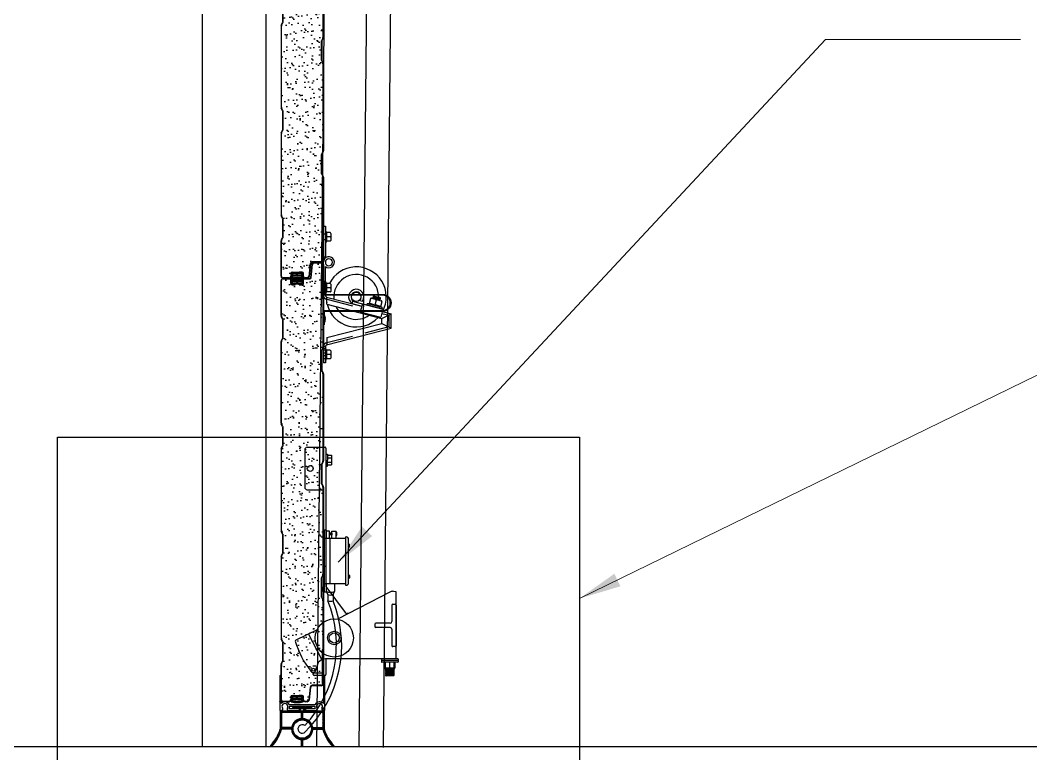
# Model space of a CAD drawing. Header units: millimetres. Extents: x 909 to 159266, y 137 to 21462.
# Drawn here: x 96041 to 97235, y 10878 to 11744 of the extents above; entities that cross this region are included whole.
import ezdxf

# ---------------------------------------------------------------- set-up
doc = ezdxf.new("R2010")
doc.units = ezdxf.units.MM
doc.header["$LTSCALE"] = 50
doc.header["$MEASUREMENT"] = 0
doc.linetypes.add('HIDDEN2', pattern=[0.1875, 0.125, -0.0625])
doc.linetypes.add('주단면도-1$0$주단면도-1$0$STD_CENTER', pattern=[66, 60, -2, 2, -2])
for name, color, linetype in [('1212', 7, 'Continuous'), ('OHD Frame', 2, 'Continuous'), ('OHD Panel', 5, 'Continuous'), ('OHD Track', 4, 'Continuous'), ('주단면도-1$0$주단면도-1$0$A-ST-AXIS-CEN', 252, '주단면도-1$0$주단면도-1$0$STD_CENTER')]:
    doc.layers.add(name, color=color, linetype=linetype)
doc.layers.add('주단면도-1$0$A-ELEV-LIN2', color=7, linetype='Continuous', lineweight=25)
doc.styles.get("Standard").update_dxf_attribs({"font": 'NanumGothicBold.ttf'})
doc.dimstyles.new('ISO-25', dxfattribs={"dimtxt": 2.5, "dimasz": 2.5, "dimexe": 1.25, "dimexo": 0.625, "dimtad": 1, "dimtxsty": 'Standard', "dimcen": 2.5, "dimadec": 0, "dimazin": 0, "dimtfac": 1, "dimtmove": 0, "dimatfit": 3, "dimfxl": 1, "dimarcsym": 0})

# ---------------------------------------------------------------- blocks, each defined once
blk = doc.blocks.new('주단면도-1$0$DL-1(단)')
at = {"color": 4}
blk.add_line((2804.1, 0), (88, 0), dxfattribs=at)
blk = doc.blocks.new('A$C1B0F701D')
at = {"layer": 'OHD Panel'}
for p, q in [((0, 457.1), (0, 498.5)), ((0.5, 457.1), (0.5, 498.5)), ((2.5, 501), (9.5, 501)), ((9.5, 501), (2.5, 501)), ((2.5, 500.5), (9.5, 500.5)), ((11.5, 498.5), (11.5, 496)), ((11.5, 495), (11.5, 498.5)), ((12, 498.5), (12, 496)), ((12, 495), (12, 498.5)), ((16.5, 494), (13, 494)), ((13, 493.5), (16.5, 493.5)), ((16.5, 493.5), (16.5, 494)), ((1.8, 452.9), (0.3, 456)), ((2.2, 453.1), (0.7, 456.2)), ((2, 431), (2, 452)), ((2.5, 431), (2.5, 452)), ((0.3, 427), (1.8, 430.1)), ((0.7, 426.8), (2.2, 429.9)), ((0, 330.1), (0, 425.9)), ((0.5, 330.1), (0.5, 425.9)), ((1.8, 325.9), (0.3, 329)), ((2.2, 326.1), (0.7, 329.2)), ((2, 304), (2, 325)), ((2.5, 304), (2.5, 325)), ((0, 298.9), (0, 203.1)), ((0.3, 300), (1.8, 303.1)), ((0.5, 203.1), (0.5, 298.9)), ((0.7, 299.8), (2.2, 302.9)), ((1.8, 198.9), (0.3, 202)), ((2.2, 199.1), (0.7, 202.2)), ((2, 177), (2, 198)), ((2.5, 177), (2.5, 198)), ((0, 171.9), (0, 76.1)), ((0.3, 173), (1.8, 176.1)), ((0.5, 76.1), (0.5, 171.9)), ((0.7, 172.8), (2.2, 175.9)), ((1.8, 71.9), (0.3, 75)), ((2.2, 72.1), (0.7, 75.2)), ((2, 50), (2, 71)), ((2.5, 50), (2.5, 71)), ((0.3, 46), (1.8, 49.1)), ((0.7, 45.8), (2.2, 48.9)), ((0, 3.5), (0, 44.9)), ((0.5, 3.5), (0.5, 44.9)), ((9.5, 1.5), (2.5, 1.5)), ((9.5, 1), (2.5, 1)), ((11.5, 7), (11.5, 3.5)), ((12, 7), (12, 3.5)), ((13, 8.5), (16.5, 8.5)), ((16.5, 8), (13, 8)), ((16.5, 8.5), (16.5, 8))]:
    blk.add_line(p, q, dxfattribs=at)
for centre, radius, start, end in [((2.5, 498.5), 2.5, 90, 180), ((2.5, 498.5), 2, 90, 180), ((9.5, 498.5), 2.5, 0, 90), ((9.5, 498.5), 2, 0, 90), ((13, 495), 1.5, 180, 270), ((13, 495), 1, 180, 270), ((2.5, 457.1), 2.5, 180, 206.5651), ((2.5, 457.1), 2, 180, 206.5651), ((0, 452), 2, 0, 26.5651), ((0, 452), 2.5, 0, 26.5651), ((0, 431), 2, 333.4349, 0), ((0, 431), 2.5, 333.4349, 0), ((2.5, 425.9), 2.5, 153.4349, 180), ((2.5, 425.9), 2, 153.4349, 180), ((2.5, 330.1), 2.5, 180, 206.5651), ((2.5, 330.1), 2, 180, 206.5651), ((0, 325), 2, 0, 26.5651), ((0, 325), 2.5, 0, 26.5651), ((2.5, 298.9), 2.5, 153.4349, 180), ((2.5, 298.9), 2, 153.4349, 180), ((0, 304), 2, 333.4349, 0), ((0, 304), 2.5, 333.4349, 0), ((2.5, 203.1), 2.5, 180, 206.5651), ((2.5, 203.1), 2, 180, 206.5651), ((0, 198), 2, 0, 26.5651), ((0, 198), 2.5, 0, 26.5651), ((2.5, 171.9), 2.5, 153.4349, 180), ((2.5, 171.9), 2, 153.4349, 180), ((0, 177), 2, 333.4349, 0), ((0, 177), 2.5, 333.4349, 0), ((2.5, 76.1), 2.5, 180, 206.5651), ((2.5, 76.1), 2, 180, 206.5651), ((0, 71), 2, 0, 26.5651), ((0, 71), 2.5, 0, 26.5651), ((0, 50), 2, 333.4349, 0), ((0, 50), 2.5, 333.4349, 0), ((2.5, 44.9), 2.5, 153.4349, 180), ((2.5, 44.9), 2, 153.4349, 180), ((2.5, 3.5), 2.5, 180, 270), ((2.5, 3.5), 2, 180, 270), ((9.5, 3.5), 2.5, 270, 0), ((9.5, 3.5), 2, 270, 0), ((13, 7), 1.5, 90, 180), ((13, 7), 1, 90, 180)]:
    blk.add_arc(centre, radius, start, end, dxfattribs=at)
blk = doc.blocks.new('A$C2BEC2C56')
h = blk.add_hatch(color=256)
h.dxf.hatch_style = 1
h.paths.add_polyline_path([(27, 477.5), (28, 477.5), (28, 517.5), (27, 517.5)])
h = blk.add_hatch(color=256)
h.dxf.hatch_style = 1
h.paths.add_polyline_path([(27, 22.5), (28, 22.5), (28, 62.5), (27, 62.5)])
for p, q in [((27, 517.5), (27, 477.5)), ((28, 517.5), (27, 517.5)), ((28, 477.5), (28, 517.5)), ((27, 477.5), (28, 477.5)), ((27, 62.5), (27, 22.5)), ((27, 22.5), (28, 22.5))]:
    blk.add_line(p, q)
at = {"layer": 'OHD Panel'}
for p, q in [((13.5, 501.9), (15.2, 517.8)), ((14, 501.8), (15.6, 517.7)), ((17.6, 520), (26, 520)), ((17.6, 519.5), (26, 519.5)), ((28, 517.5), (28, 419.6)), ((28.5, 517.5), (28.5, 419.6)), ((0, 494), (3.5, 494)), ((0, 493.5), (0, 494)), ((0, 493.5), (3.5, 493.5)), ((4.5, 495), (4.5, 499.5)), ((5, 495), (5, 499.5)), ((6, 501), (12.5, 501)), ((6, 500.5), (12.5, 500.5)), ((27.8, 418.7), (26.3, 415.6)), ((28.2, 418.5), (26.7, 415.4)), ((26, 414.5), (26, 393.5)), ((26.5, 414.5), (26.5, 393.5)), ((26.3, 392.4), (27.8, 389.3)), ((26.7, 392.6), (28.2, 389.5)), ((28, 388.4), (28, 285.6)), ((28.5, 388.4), (28.5, 285.6)), ((26, 280.5), (26, 259.5)), ((27.8, 284.7), (26.3, 281.6)), ((26.5, 280.5), (26.5, 259.5)), ((28.2, 284.5), (26.7, 281.4)), ((26.3, 258.4), (27.8, 255.3)), ((26.7, 258.6), (28.2, 255.5)), ((28, 254.4), (28, 151.6)), ((28.5, 254.4), (28.5, 151.6)), ((26, 146.5), (26, 125.5)), ((27.8, 150.7), (26.3, 147.6)), ((26.5, 146.5), (26.5, 125.5)), ((28.2, 150.5), (26.7, 147.4)), ((26.3, 124.4), (27.8, 121.3)), ((26.7, 124.6), (28.2, 121.5)), ((28, 120.4), (28, 22.5)), ((28.5, 120.4), (28.5, 22.5)), ((28, 62.5), (27, 62.5)), ((28, 22.5), (28, 62.5)), ((12.9, 18.3), (11.3, 3.3)), ((13.4, 18.2), (11.8, 3.2)), ((26, 20.5), (15.4, 20.5)), ((26, 20), (15.4, 20)), ((3.5, 8.5), (0, 8.5)), ((0, 8.5), (0, 8)), ((3.5, 8), (0, 8)), ((4.5, 3.5), (4.5, 7)), ((5, 3.5), (5, 7)), ((9.3, 1.5), (7, 1.5)), ((9.3, 1), (7, 1))]:
    blk.add_line(p, q, dxfattribs=at)
for centre, radius, start, end in [((17.6, 517.5), 2.5, 90, 173.991), ((17.6, 517.5), 2, 90, 173.991), ((26, 517.5), 2.5, 0, 90), ((26, 517.5), 2, 0, 90), ((12.5, 502), 1, 270, 353.991), ((12.5, 502), 1.5, 270, 353.991), ((3.5, 495), 1, 270, 0), ((3.5, 495), 1.5, 270, 0), ((6, 499.5), 1.5, 90, 180), ((6, 499.5), 1, 90, 180), ((26, 419.6), 2, 333.4349, 0), ((26, 419.6), 2.5, 333.4349, 0), ((28.5, 414.5), 2.5, 153.4349, 180), ((28.5, 414.5), 2, 153.4349, 180), ((28.5, 393.5), 2.5, 180, 206.5651), ((28.5, 393.5), 2, 180, 206.5651), ((26, 388.4), 2, 0, 26.5651), ((26, 388.4), 2.5, 0, 26.5651), ((28.5, 280.5), 2.5, 153.4349, 180), ((28.5, 280.5), 2, 153.4349, 180), ((26, 285.6), 2, 333.4349, 0), ((26, 285.6), 2.5, 333.4349, 0), ((28.5, 259.5), 2.5, 180, 206.5651), ((28.5, 259.5), 2, 180, 206.5651), ((26, 254.4), 2, 0, 26.5651), ((26, 254.4), 2.5, 0, 26.5651), ((28.5, 146.5), 2.5, 153.4349, 180), ((28.5, 146.5), 2, 153.4349, 180), ((26, 151.6), 2, 333.4349, 0), ((26, 151.6), 2.5, 333.4349, 0), ((28.5, 125.5), 2.5, 180, 206.5651), ((28.5, 125.5), 2, 180, 206.5651), ((26, 120.4), 2, 0, 26.5651), ((26, 120.4), 2.5, 0, 26.5651), ((15.4, 18), 2.5, 90, 173.991), ((15.4, 18), 2, 90, 173.991), ((26, 22.5), 2.5, 270, 0), ((26, 22.5), 2, 270, 0), ((3.5, 7), 1.5, 0, 90), ((3.5, 7), 1, 0, 90), ((7, 3.5), 2.5, 180, 270), ((7, 3.5), 2, 180, 270), ((9.3, 3.5), 2, 270, 353.991), ((9.3, 3.5), 2.5, 270, 353.991)]:
    blk.add_arc(centre, radius, start, end, dxfattribs=at)
blk = doc.blocks.new('판넬')
h = blk.add_hatch()
h.set_pattern_fill('AR-SAND', color=253, scale=0.3)
h.set_pattern_definition([(37.5, (2318087.768, -116208.134), (-0.4800094, 14.6823971), [0, -11.5824, 0, -12.954, 0, -12.3825]), (7.5, (2318087.768, -116208.134), (13.4856985, 21.504753), [0, -6.2484, 0, -10.4394, 0, -4.0005]), (327.5, (2318078.396, -116208.134), (23.7297711, 0.0431155), [0, -3.81, 0, -13.716, 0, -17.907]), (317.5, (2318078.396, -116208.134), (22.9066936, 6.6878797), [0, -1.905, 0, -8.9916, 0, -10.287])])
h.paths.add_polyline_path([(2376486.4, -61367, 0.116434), (2376486.6, -61366.1), (2376486.6, -61263.2, 0.116434), (2376486.4, -61262.3), (2376484.8, -61259.3, -0.116434), (2376484.6, -61258.2), (2376484.6, -61237.1, -0.116434), (2376484.8, -61236), (2376486.4, -61233, 0.116434), (2376486.6, -61232.1), (2376486.6, -61129.2, 0.116434), (2376486.4, -61128.3), (2376484.8, -61125.3, -0.116434), (2376484.6, -61124.2), (2376484.6, -61103.1, -0.116434), (2376484.8, -61102), (2376486.4, -61099, 0.116434), (2376486.6, -61098.1), (2376486.6, -61040.1), (2376485.6, -61040.1), (2376485.6, -61000.1), (2376486.6, -61000.1, 0.414214), (2376484.6, -60998.1), (2376476.2, -60998.1, 0.383819), (2376474.2, -60999.9), (2376472.6, -61015.8, -0.383819), (2376471.1, -61017.1), (2376464.6, -61017.1, 0.414214), (2376463.6, -61018.1), (2376463.6, -61022.6, -0.414214), (2376462.1, -61024.1), (2376458.6, -61024.1), (2376458.6, -61023.6), (2376453.6, -61023.6), (2376453.6, -61024.1), (2376450.1, -61024.1, -0.414214), (2376448.6, -61022.6), (2376448.6, -61019.1, 0.414214), (2376446.6, -61017.1), (2376439.6, -61017.1, 0.414214), (2376437.6, -61019.1), (2376437.6, -61060.6, 0.116434), (2376437.8, -61061.5), (2376439.3, -61064.5, -0.116434), (2376439.6, -61065.6), (2376439.6, -61086.7, -0.116434), (2376439.3, -61087.8), (2376437.8, -61090.8, 0.116434), (2376437.6, -61091.7), (2376437.6, -61187.6, 0.116434), (2376437.8, -61188.5), (2376439.3, -61191.5, -0.116434), (2376439.6, -61192.6), (2376439.6, -61213.7, -0.116434), (2376439.3, -61214.8), (2376437.8, -61217.8, 0.116434), (2376437.6, -61218.7), (2376437.6, -61314.6, 0.116434), (2376437.8, -61315.5), (2376439.3, -61318.5, -0.116434), (2376439.6, -61319.6), (2376439.6, -61340.7, -0.116434), (2376439.3, -61341.8), (2376437.8, -61344.8, 0.116434), (2376437.6, -61345.7), (2376437.6, -61441.6, 0.116434), (2376437.8, -61442.5), (2376439.3, -61445.5, -0.116434), (2376439.6, -61446.6), (2376439.6, -61466.7, -0.116434), (2376439.3, -61467.8), (2376437.8, -61470.8, 0.116434), (2376437.6, -61471.7), (2376437.6, -61514.1, 0.414214), (2376439.6, -61516.1), (2376446.6, -61516.1, 0.414214), (2376448.6, -61514.1), (2376448.6, -61510.6, -0.414214), (2376450.1, -61509.1), (2376453.6, -61509.1), (2376453.6, -61509.6), (2376458.6, -61509.6), (2376458.6, -61509.1), (2376462.1, -61509.1, -0.414214), (2376463.6, -61510.6), (2376463.6, -61514.1, 0.414214), (2376465.6, -61516.1), (2376467.9, -61516.1, 0.383819), (2376469.9, -61514.4), (2376471.5, -61499.4, -0.383819), (2376474, -61497.1), (2376484.6, -61497.1, 0.414214), (2376486.6, -61495.1), (2376485.6, -61495.1), (2376485.6, -61455.1), (2376486.6, -61455.1), (2376486.6, -61397.2, 0.116434), (2376486.4, -61396.3), (2376484.8, -61393.3, -0.116434), (2376484.6, -61392.2), (2376484.6, -61371.1, -0.116434), (2376484.8, -61370)])
h = blk.add_hatch(color=8)
h.dxf.hatch_style = 1
h.paths.add_polyline_path([(2376462.1, -61023.6, 0.414214), (2376463.1, -61022.6), (2376463.1, -61016.6, 0.137451), (2376449.1, -61016.6), (2376449.1, -61022.6, 0.414214), (2376450.1, -61023.6)])
h.paths.add_polyline_path([(2376456.5, -61022.1), (2376456.5, -61020.1), (2376461.5, -61020.1), (2376461.5, -61022.1)], flags=16)
h.paths.add_polyline_path([(2376455.5, -61022.1), (2376450.5, -61022.1), (2376450.5, -61020.1), (2376455.5, -61020.1)], flags=16)
h.paths.add_polyline_path([(2376450.5, -61019.1), (2376450.5, -61017.8, -0.053895), (2376456.1, -61017.1, -0.052042), (2376461.5, -61017.8), (2376461.5, -61019.1)], flags=16)
h = blk.add_hatch(color=8)
h.dxf.hatch_style = 1
h.paths.add_polyline_path([(2376463.1, -61516.7), (2376463.1, -61510.6, 0.414214), (2376462.1, -61509.6), (2376450.1, -61509.6, 0.414214), (2376449.1, -61510.6), (2376449.1, -61516.7, 0.137451)])
h.paths.add_polyline_path([(2376456.1, -61516.1, -0.053895), (2376450.5, -61515.5), (2376450.5, -61514.1), (2376461.5, -61514.1), (2376461.5, -61515.5, -0.052042)], flags=16)
h.paths.add_polyline_path([(2376456.5, -61513.1), (2376456.5, -61511.1), (2376461.5, -61511.1), (2376461.5, -61513.1)], flags=16)
h.paths.add_polyline_path([(2376455.5, -61513.1), (2376450.5, -61513.1), (2376450.5, -61511.1), (2376455.5, -61511.1)], flags=16)
for p, q in [((2376449.1, -61022.6), (2376449.1, -61016.6)), ((2376462.1, -61023.6), (2376450.1, -61023.6)), ((2376450.5, -61019.1), (2376450.5, -61017.8)), ((2376461.5, -61019.1), (2376450.5, -61019.1)), ((2376455.5, -61020.1), (2376450.5, -61020.1)), ((2376450.5, -61022.1), (2376450.5, -61020.1)), ((2376455.5, -61022.1), (2376450.5, -61022.1)), ((2376455.5, -61020.1), (2376455.5, -61022.1)), ((2376461.5, -61020.1), (2376456.5, -61020.1)), ((2376456.5, -61020.1), (2376456.5, -61022.1)), ((2376461.5, -61022.1), (2376456.5, -61022.1)), ((2376461.5, -61017.8), (2376461.5, -61019.1)), ((2376461.5, -61020.1), (2376461.5, -61022.1)), ((2376449.1, -61510.6), (2376449.1, -61516.7)), ((2376462.1, -61509.6), (2376450.1, -61509.6)), ((2376455.5, -61511.1), (2376450.5, -61511.1)), ((2376450.5, -61511.1), (2376450.5, -61513.1)), ((2376455.5, -61513.1), (2376450.5, -61513.1)), ((2376450.5, -61514.1), (2376450.5, -61515.5)), ((2376461.5, -61514.1), (2376450.5, -61514.1)), ((2376455.5, -61513.1), (2376455.5, -61511.1)), ((2376461.5, -61511.1), (2376456.5, -61511.1)), ((2376456.5, -61513.1), (2376456.5, -61511.1)), ((2376461.5, -61513.1), (2376456.5, -61513.1)), ((2376461.5, -61513.1), (2376461.5, -61511.1)), ((2376461.5, -61515.5), (2376461.5, -61514.1))]:
    blk.add_line(p, q)
at = {"color": 4}
for p, q in [((2376449.1, -61019.1), (2376449.1, -61019.6)), ((2376449.1, -61514.1), (2376449.1, -61513.6))]:
    blk.add_line(p, q, dxfattribs=at)
at = {"color": 0}
for p, q in [((2376463.1, -61022.6), (2376463.1, -61016.6)), ((2376463.1, -61510.6), (2376463.1, -61516.7))]:
    blk.add_line(p, q, dxfattribs=at)
for centre, radius, start, end in [((2376456.1, -61041.6), 25.9, 74.3473, 105.6527), ((2376450.1, -61022.6), 1, 180, 270), ((2376456.4, -61043.4), 26.2, 90.7795, 103.1194), ((2376455.7, -61043.4), 26.2, 77.3104, 89.2267), ((2376462.1, -61022.6), 1, 270, 0), ((2376450.1, -61510.6), 1, 90, 180), ((2376456.1, -61491.7), 25.9, 254.3473, 285.6527), ((2376456.4, -61489.9), 26.2, 256.8806, 269.2205), ((2376455.7, -61489.9), 26.2, 270.7733, 282.6896), ((2376462.1, -61510.6), 1, 0, 90)]:
    blk.add_arc(centre, radius, start, end)
at = {"color": 6}
for name, p in [('A$C2BEC2C56', (2376458.6, -61517.6)), ('A$C1B0F701D', (2376437.1, -61517.6))]:
    blk.add_blockref(name, p, dxfattribs=at)
blk = doc.blocks.new('3ROLLER')
for p, q in [((102995.2, -160995.5), (102993.1, -161003.6)), ((102996.2, -160995.5), (102993.5, -161004.1)), ((102997, -160995.8), (102994.4, -161004.4)), ((102997.9, -160996), (102995.2, -161004.6)), ((102995.6, -160995.8), (102995.4, -160995.5)), ((102995.6, -161006.2), (102998.6, -160994.6)), ((102996.1, -160995.5), (102995.7, -160995.8)), ((102996.4, -160996), (102996.2, -160995.6)), ((102997, -160995.8), (102996.6, -160996)), ((102997.3, -160996.2), (102997.1, -160995.8)), ((102997.8, -160996), (102997.4, -160996.2)), ((102998.1, -160996.3), (102998, -160996)), ((102998, -161000.7), (103003.8, -161002.2)), ((102999.8, -160993.9), (103005.6, -160995.4)), ((102999.9, -161025.6), (103008.4, -160992.7)), ((103002.1, -161008.9), (103005.6, -160995.4)), ((103005.8, -161001.6), (103006.3, -161000.7)), ((103005.8, -161001.6), (103006.3, -161000.7)), ((103006, -161000.7), (103006.5, -160999.8)), ((103006, -161000.7), (103006.5, -160999.8)), ((103006, -161000.7), (103006.3, -161000.7)), ((103006.3, -160999.7), (103006.8, -160998.8)), ((103006.3, -160999.7), (103006.8, -160998.8)), ((103006.3, -160999.7), (103006.5, -160999.8)), ((103006.5, -160998.7), (103007, -160997.8)), ((103006.5, -160998.7), (103007, -160997.8)), ((103006.5, -160998.7), (103006.8, -160998.8)), ((103006.8, -160993.6), (103008, -160993.9)), ((103006.8, -160997.8), (103007.3, -160996.9)), ((103006.8, -160997.8), (103007.3, -160996.9)), ((103006.8, -160997.8), (103007, -160997.8)), ((103007, -160996.8), (103007.5, -160995.9)), ((103007, -160996.8), (103007.5, -160995.9)), ((103007, -160996.8), (103007.3, -160996.9)), ((103007.3, -160995.8), (103007.8, -160994.9)), ((103007.3, -160995.8), (103007.8, -160994.9)), ((103007.3, -160995.8), (103007.5, -160995.9)), ((103007.5, -160993.8), (103007.9, -160993.9)), ((103007.8, -160994.9), (103008, -160993.9)), ((103008.4, -160992.7), (103018, -160995.2)), ((103011.8, -161019.4), (103018, -160995.2)), ((102993.4, -161004.1), (102993.2, -161003.7)), ((102993.9, -161003.9), (102993.5, -161004.1)), ((102994.3, -161004.3), (102994.1, -161003.9)), ((102994.8, -161004.1), (102994.4, -161004.4)), ((102995.2, -161004.6), (102994.9, -161004.2)), ((102995.7, -161004.4), (102995.3, -161004.6)), ((102996, -161004.6), (102995.8, -161004.4)), ((102996.3, -161007.4), (103002.1, -161008.9)), ((103002.3, -161011.1), (103003.5, -161011.4)), ((103003.5, -161010.3), (103004, -161009.4)), ((103003.5, -161010.3), (103003.8, -161010.4)), ((103003.5, -161011.4), (103003.8, -161010.4)), ((103003.8, -161009.4), (103004.3, -161008.5)), ((103003.8, -161009.4), (103004.3, -161008.5)), ((103003.8, -161009.4), (103004, -161009.4)), ((103004, -161008.4), (103004.5, -161007.5)), ((103004, -161008.4), (103004.5, -161007.5)), ((103004, -161008.4), (103004.3, -161008.5)), ((103004.3, -161007.4), (103004.8, -161006.5)), ((103004.3, -161007.4), (103004.8, -161006.5)), ((103004.3, -161007.4), (103004.5, -161007.5)), ((103004.5, -161006.5), (103005, -161005.6)), ((103004.5, -161006.5), (103005, -161005.6)), ((103004.5, -161006.5), (103004.8, -161006.5)), ((103004.8, -161005.5), (103005.3, -161004.6)), ((103004.8, -161005.5), (103005.3, -161004.6)), ((103004.8, -161005.5), (103005, -161005.6)), ((103005, -161004.5), (103005.5, -161003.6)), ((103005, -161004.5), (103005.5, -161003.6)), ((103005, -161004.5), (103005.3, -161004.6)), ((103005.3, -161003.6), (103005.8, -161002.7)), ((103005.3, -161003.6), (103005.8, -161002.7)), ((103005.3, -161003.6), (103005.5, -161003.6)), ((103005.5, -161002.6), (103006, -161001.7)), ((103005.5, -161002.6), (103006, -161001.7)), ((103005.5, -161002.6), (103005.8, -161002.7)), ((103005.8, -161001.6), (103006, -161001.7)), ((102998.3, -161019.8), (102999.1, -161016.6)), ((103002.1, -161016.9), (103011.8, -161019.4)), ((103002.8, -161026.3), (103005, -161017.6)), ((102998.3, -161028.3), (103001.5, -161029.1))]:
    blk.add_line(p, q)
blk.add_circle((102994.1, -161024.1), 5.5)
for centre, radius, start, end in [((102994.1, -161024.1), 35.5, 60.8794, 243.5239), ((102994.1, -161024.1), 26.5, 88.6515, 275.4193), ((102995.3, -160995.5), 0.0908, 30.5654, 165.5654), ((102995.6, -160995.7), 0.0908, 210.5654, 300.5654), ((102996.1, -160995.6), 0.0908, 30.5654, 120.5654), ((102996.5, -160995.9), 0.0908, 210.5654, 300.5654), ((102997.8, -161001.6), 1, 75.5654, 165.5654), ((102997, -160995.9), 0.0908, 30.5654, 120.5654), ((102997.4, -160996.2), 0.0908, 210.5654, 300.5654), ((102998.3, -160999.7), 1, 165.5654, 255.5654), ((102997.9, -160996.1), 0.0908, 30.5654, 120.5654), ((102999.5, -160994.9), 1, 75.5654, 165.5654), ((102994.1, -161024.1), 35.5, 284.1772, 46.9536), ((103016.3, -161001.8), 12.5, 139.4615, 181.8256), ((102993.2, -161003.6), 0.0908, 165.5654, 210.5654), ((102993.5, -161004.1), 0.0908, 210.5654, 300.5654), ((102994, -161004), 0.0908, 30.5654, 120.5654), ((102994.4, -161004.3), 0.0908, 210.5654, 300.5654), ((102994.9, -161004.2), 0.0908, 30.5654, 120.5654), ((102995.3, -161004.5), 0.0908, 210.5654, 300.5654), ((102996.5, -161006.5), 1, 165.5654, 255.5654), ((102995.7, -161004.4), 0.0908, 30.5654, 120.5654), ((103014.6, -161008.5), 12.5, 149.3052, 191.6693), ((102994.1, -161024.1), 26.5, 295.4699, 35.6609), ((102994.1, -161024.1), 9, 56.0942, 345.5654), ((102994.1, -161024.1), 6, 45.5654, 345.5654), ((102994.1, -161024.1), 35.5, 274.1261, 281.2746)]:
    blk.add_arc(centre, radius, start, end)
blk = doc.blocks.new('3인치 SIDE HINGE 단면')
at = {"extrusion": (-1, 2.44929e-16, 5.96917e-14)}
blk.add_line((167695, -50181, 0), (167695, -50145, 0), dxfattribs=at)
at = {"extrusion": (2.44929e-16, 1, -2.44929e-16)}
blk.add_line((167695, -50145, 0), (167697.3, -50145, 0), dxfattribs=at)
at = {"extrusion": (-5.96917e-14, -2.44929e-16, -1)}
for p, q in [((167695, -50145, 0), (167697.3, -50145, 0)), ((167695, -50181, 0), (167695, -50145, 0)), ((167697.3, -50145, 0), (167697.3, -50181, 0)), ((167695, -50181, 0), (167697.3, -50181, 0))]:
    blk.add_line(p, q, dxfattribs=at)
at = {"extrusion": (1, -2.44929e-16, -5.96917e-14)}
blk.add_line((167697.3, -50145, 0), (167697.3, -50181, 0), dxfattribs=at)
for p, q in [((167698.2, -50150.8, 0), (167697.3, -50150.8, 0)), ((167703, -50152.5, 0), (167698.7, -50152.5, 0)), ((167698.7, -50152.5, 0), (167698.7, -50162.5, 0)), ((167703.7, -50153.3, 0), (167703.7, -50161.8, 0)), ((167698.2, -50164.3, 0), (167697.4, -50164.3, 0)), ((167703, -50157.5, 0), (167698.7, -50157.5, 0)), ((167703, -50162.5, 0), (167698.7, -50162.5, 0)), ((167695, -50181, 0), (167695, -50187.5, 0)), ((167695, -50226.7, 0), (167695, -50187.5, 0)), ((167697.3, -50181, 0), (167697.3, -50182.6, 0)), ((167697.3, -50182.6, 0), (167697.3, -50181, 0)), ((167697.3, -50226.7, 0), (167697.3, -50192.5, 0)), ((167698.2, -50210.8, 0), (167697.3, -50210.8, 0)), ((167703, -50212.5, 0), (167698.7, -50212.5, 0)), ((167698.7, -50212.5, 0), (167698.7, -50222.5, 0)), ((167703.7, -50213.3, 0), (167703.7, -50221.8, 0)), ((167697.3, -50224, 0), (167695, -50224, 0)), ((167698.2, -50224.3, 0), (167697.4, -50224.3, 0)), ((167703, -50217.5, 0), (167698.7, -50217.5, 0)), ((167703, -50222.5, 0), (167698.7, -50222.5, 0)), ((167697.3, -50226.5, 0), (167695, -50226.5, 0)), ((167698.2, -50230.9, 0), (167699, -50231.1, 0)), ((167698.8, -50228.6, 0), (167740.3, -50239.3, 0)), ((167699, -50236.9, 0), (167699, -50228.7, 0)), ((167699, -50236.9, 0), (167764, -50253.7, 0)), ((167764, -50253.7, 0), (167775, -50248.2, 0)), ((167764.5, -50245.5, 0), (167775, -50248.2, 0)), ((167775, -50265.2, 0), (167775, -50248.2, 0)), ((167699, -50276.5, 0), (167764, -50259.8, 0)), ((167764, -50259.8, 0), (167764, -50253.7, 0)), ((167764, -50259.8, 0), (167775, -50265.2, 0)), ((167698.8, -50284.9, 0), (167775, -50265.2, 0)), ((167698.2, -50282.6, 0), (167699, -50282.4, 0)), ((167699, -50276.5, 0), (167699, -50284.8, 0)), ((167695, -50286.8, 0), (167695, -50306.4, 0)), ((167697.3, -50286.9, 0), (167695, -50286.9, 0)), ((167697.3, -50289.4, 0), (167695, -50289.4, 0)), ((167697.3, -50286.8, 0), (167697.3, -50306.4, 0)), ((167698.2, -50289.7, 0), (167697.3, -50289.7, 0)), ((167703, -50291.4, 0), (167698.7, -50291.4, 0)), ((167698.7, -50291.4, 0), (167698.7, -50301.4, 0)), ((167703, -50296.4, 0), (167698.7, -50296.4, 0)), ((167703.7, -50292.2, 0), (167703.7, -50300.7, 0)), ((167697.3, -50306.4, 0), (167695, -50306.4, 0)), ((167698.2, -50303.2, 0), (167697.4, -50303.2, 0)), ((167703, -50301.4, 0), (167698.7, -50301.4, 0))]:
    blk.add_line(p, q)
at = {"color": 5, "linetype": 'HIDDEN2', "ltscale": 5}
for p, q in [((167695, -50154, 0), (167697.3, -50154, 0)), ((167697.3, -50161, 0), (167695, -50161, 0)), ((167697.3, -50212.5, 0), (167695, -50212.5, 0)), ((167697.3, -50216, 0), (167695, -50216, 0)), ((167697.3, -50219, 0), (167695, -50219, 0)), ((167697.3, -50222.5, 0), (167695, -50222.5, 0)), ((167699, -50231.1, 0), (167739.7, -50241.5, 0)), ((167763.9, -50247.8, 0), (167772.7, -50250, 0)), ((167772.7, -50263.5, 0), (167772.7, -50250, 0)), ((167699, -50282.4, 0), (167772.7, -50263.5, 0)), ((167697.3, -50291.4, 0), (167695, -50291.4, 0)), ((167697.3, -50294.9, 0), (167695, -50294.9, 0)), ((167697.3, -50297.9, 0), (167695, -50297.9, 0)), ((167697.3, -50301.4, 0), (167695, -50301.4, 0))]:
    blk.add_line(p, q, dxfattribs=at)
at = {"extrusion": (-2.44929e-16, -1, 2.44929e-16)}
blk.add_line((167695, -50181, 0), (167697.3, -50181, 0), dxfattribs=at)
at = {"extrusion": (7.34788e-16, 1, 1.03474e-13)}
blk.add_line((167695, -50181, 0), (167697.3, -50181, 0), dxfattribs=at)
at = {"extrusion": (-5.96917e-14, -2.44929e-16, -1)}
blk.add_circle((-167701.5, -50187.5, 0), 4.2, dxfattribs=at)
for centre, radius, start, end in [((167689.3, -50154.9, 0), 9.81, 344.4871, 24.8899), ((167703, -50153.3, 0), 0.714, 0, 90), ((167689.3, -50160.2, 0), 9.81, 335.1101, 15.5129), ((167703, -50156.8, 0), 0.714, 270, 0), ((167703, -50158.3, 0), 0.714, 0, 90), ((167703, -50161.8, 0), 0.714, 270, 0), ((167701.5, -50187.5, 0), 6.5, 229.7478, 180), ((167689.3, -50214.9, 0), 9.81, 344.4871, 24.8899), ((167703, -50213.3, 0), 0.714, 0, 90), ((167689.3, -50220.2, 0), 9.81, 335.1101, 15.5129), ((167703, -50216.8, 0), 0.714, 270, 0), ((167703, -50218.3, 0), 0.714, 0, 90), ((167703, -50221.8, 0), 0.714, 270, 0), ((167699.3, -50226.7, 0), 4.3, 180, 255.5654), ((167699.3, -50226.7, 0), 2, 180, 255.5654), ((167699.3, -50286.8, 0), 4.3, 104.4346, 180), ((167699.3, -50286.8, 0), 2, 104.4346, 180), ((167689.3, -50293.8, 0), 9.81, 344.4871, 24.8899), ((167689.3, -50299.1, 0), 9.81, 335.1101, 15.5129), ((167703, -50292.2, 0), 0.714, 0, 90), ((167703, -50295.7, 0), 0.714, 270, 0), ((167703, -50297.2, 0), 0.714, 0, 90), ((167703, -50300.7, 0), 0.714, 270, 0)]:
    blk.add_arc(centre, radius, start, end)
at = {"rotation": 270}
blk.add_blockref('3ROLLER', (328757.9, 52765.7, 0), dxfattribs=at)
blk = doc.blocks.new('도어추락방지장치 단면')
for p, q in [((119049.4, 7700.2), (119049.4, 7656.2)), ((119052.4, 7703.2), (119073.4, 7703.2)), ((119074.4, 7702.2), (119074.4, 7538.9)), ((119052.4, 7653.2), (119071.4, 7653.2)), ((119071.4, 7653.2), (119071.4, 7496.6)), ((119074.4, 7538.9), (119097.1, 7508.3)), ((119150.7, 7532.4), (119088.2, 7500.3)), ((119157.3, 7532.4), (119154.6, 7533.1)), ((119157.3, 7453.4), (119157.3, 7532.4)), ((119152.3, 7516.9), (119152.3, 7497.4)), ((119153.3, 7517.9), (119156.3, 7517.9)), ((119157.3, 7516.9), (119157.3, 7468.9)), ((119101.6, 7507.1), (119099.5, 7507.1)), ((119064, 7487.8), (119038.7, 7475.5)), ((119132.3, 7494.4), (119132.3, 7491.4)), ((119150.3, 7495.4), (119133.3, 7495.4)), ((119150.3, 7490.4), (119133.3, 7490.4)), ((119152.3, 7488.4), (119152.3, 7468.9)), ((119069.7, 7452.6), (119053.8, 7482.8)), ((119156.3, 7467.9), (119153.3, 7467.9)), ((119065.4, 7449), (119061.1, 7437.8)), ((119071.4, 7453.1), (119071.4, 7437.9)), ((119157.3, 7453.4), (119073.7, 7453.4)), ((119074.4, 7453.3), (119074.4, 7434.9)), ((119139.9, 7452.9), (119139.9, 7451.9)), ((119139.9, 7450.9), (119139.9, 7449.9)), ((119159.4, 7453.4), (119140.4, 7453.4)), ((119159.4, 7451.4), (119140.4, 7451.4)), ((119159.4, 7449.4), (119140.4, 7449.4)), ((119159.9, 7452.9), (119159.9, 7451.9)), ((119159.9, 7450.9), (119159.9, 7449.9)), ((119060.4, 7436.9), (119070.4, 7436.9)), ((119154.9, 7441.4), (119144.9, 7440.9)), ((119145.4, 7441.4), (119144.9, 7440.9)), ((119144.9, 7440.8), (119145.3, 7440.4)), ((119154.8, 7440.4), (119144.9, 7439.9)), ((119145.3, 7440.3), (119144.9, 7439.9)), ((119144.9, 7439.8), (119145.3, 7439.4)), ((119154.8, 7439.4), (119144.9, 7438.9)), ((119145.3, 7439.3), (119144.9, 7438.9)), ((119144.9, 7438.8), (119145.3, 7438.4)), ((119154.8, 7438.4), (119144.9, 7437.9)), ((119145.3, 7438.3), (119144.9, 7437.9)), ((119144.9, 7437.8), (119145.3, 7437.4)), ((119154.8, 7437.4), (119144.9, 7436.9)), ((119145.3, 7437.3), (119144.9, 7436.9)), ((119144.9, 7436.8), (119145.3, 7436.4)), ((119154.8, 7436.4), (119144.9, 7435.9)), ((119145.3, 7436.3), (119144.9, 7435.9)), ((119154.4, 7440.9), (119154.9, 7441.4)), ((119154.8, 7440.4), (119154.4, 7440.8)), ((119154.8, 7440.3), (119154.4, 7439.9)), ((119154.4, 7439.9), (119154.8, 7439.4)), ((119154.8, 7439.3), (119154.4, 7438.9)), ((119154.4, 7438.8), (119154.8, 7438.4)), ((119154.8, 7438.3), (119154.4, 7437.9)), ((119154.4, 7437.8), (119154.8, 7437.4)), ((119154.8, 7437.3), (119154.4, 7436.9)), ((119154.4, 7436.8), (119154.8, 7436.4)), ((119154.8, 7436.3), (119154.4, 7435.9)), ((119059.4, 7434.9), (119059.4, 7435.9)), ((119073.4, 7433.9), (119060.4, 7433.9)), ((119144.9, 7435.8), (119145.3, 7435.4)), ((119154.8, 7435.4), (119144.9, 7434.9)), ((119145.3, 7435.3), (119144.9, 7434.9)), ((119144.9, 7434.8), (119145.3, 7434.4)), ((119154.8, 7434.4), (119144.9, 7433.9)), ((119145.3, 7434.3), (119144.9, 7433.9)), ((119144.9, 7433.8), (119145.3, 7433.4)), ((119154.6, 7433.4), (119145.4, 7433.4)), ((119154.4, 7435.8), (119154.8, 7435.4)), ((119154.8, 7435.3), (119154.4, 7434.9)), ((119154.4, 7434.8), (119154.8, 7434.4)), ((119154.8, 7434.3), (119154.4, 7433.9)), ((119154.4, 7433.8), (119154.7, 7433.5))]:
    blk.add_line(p, q)
for centre, radius in [((119055.9, 7678.2), 3.5), ((119084.3, 7478.1), 8), ((119084.3, 7478.1), 6), ((119059.5, 7440.5), 1.75)]:
    blk.add_circle(centre, radius)
at = {"color": 4}
blk.add_circle((119084.3, 7478.1), 22.5, dxfattribs=at)
for centre, radius, start, end in [((119052.4, 7700.2), 3, 90, 180), ((119073.4, 7702.2), 1, 0, 90), ((119052.4, 7656.2), 3, 180, 270), ((119153.4, 7528.2), 5, 75.9753, 122.6512), ((119099.5, 7510.1), 3, 216.5223, 270), ((119153.3, 7516.9), 1, 90, 180), ((119156.3, 7516.9), 1, 360, 90), ((119150.3, 7497.4), 2, 270, 360), ((119133.3, 7494.4), 1, 90, 180), ((119133.3, 7491.4), 1, 180, 270), ((119150.3, 7488.4), 2, 360, 90), ((119039.2, 7474.6), 1, 117.2498, 195.6532), ((119131.8, 7500.6), 97.2, 195.6532, 219.4298), ((119153.3, 7468.9), 1, 180, 270), ((119156.3, 7468.9), 1, 270, 360), ((119073.7, 7443.4), 10, 90, 145.932), ((119140.4, 7452.9), 0.5, 90, 180), ((119140.4, 7451.9), 0.5, 180, 270), ((119140.4, 7450.9), 0.5, 90, 180), ((119140.4, 7449.9), 0.5, 180, 270), ((119159.4, 7452.9), 0.5, 360, 90), ((119159.4, 7451.9), 0.5, 270, 360), ((119159.4, 7450.9), 0.5, 360, 90), ((119159.4, 7449.9), 0.5, 270, 360), ((119059.4, 7440.2), 3.03, 206.4904, 295.3656), ((119060.4, 7435.9), 1, 90, 180), ((119060.3, 7438.4), 1, 295.3656, 325.932), ((119070.4, 7437.9), 1, 270, 0), ((119145, 7440.9), 0.1, 135, 225), ((119145, 7439.9), 0.1, 135, 225), ((119145, 7438.9), 0.1, 135, 225), ((119145, 7437.9), 0.1, 135, 225), ((119145, 7436.9), 0.1, 135, 225), ((119145.2, 7440.4), 0.1, 315, 45), ((119145.2, 7439.4), 0.1, 315, 45), ((119145.2, 7438.4), 0.1, 315, 45), ((119145.2, 7437.4), 0.1, 315, 45), ((119145.2, 7436.4), 0.1, 315, 45), ((119154.5, 7440.9), 0.1, 135, 225), ((119154.5, 7438.9), 0.1, 135, 225), ((119154.5, 7437.9), 0.1, 135, 225), ((119154.5, 7436.9), 0.1, 135, 225), ((119154.7, 7440.4), 0.1, 315, 45), ((119154.7, 7439.4), 0.1, 315, 45), ((119154.7, 7438.4), 0.1, 315, 45), ((119154.7, 7437.4), 0.1, 315, 45), ((119154.7, 7436.4), 0.1, 315, 45), ((119060.4, 7434.9), 1, 180, 270), ((119073.4, 7434.9), 1, 270, 0), ((119145, 7435.9), 0.1, 135, 225), ((119145, 7434.9), 0.1, 135, 225), ((119145, 7433.9), 0.1, 135, 225), ((119145.2, 7435.4), 0.1, 315, 45), ((119145.2, 7434.4), 0.1, 315, 45), ((119145.4, 7433.5), 0.1, 225, 270), ((119154.5, 7435.9), 0.1, 135, 225), ((119154.5, 7434.9), 0.1, 135, 225), ((119154.5, 7433.9), 0.1, 135, 225), ((119154.6, 7433.5), 0.1, 270, 45), ((119154.7, 7435.4), 0.1, 315, 45), ((119154.7, 7434.4), 0.1, 315, 45)]:
    blk.add_arc(centre, radius, start, end)
at = {"layer": '1212', "color": 3}
for p, q in [((119074.4, 7695.3), (119074.4, 7681)), ((119074.4, 7695.3), (119076.4, 7695.3)), ((119076.4, 7695.3), (119076.4, 7693.9)), ((119076.4, 7693.9), (119076.4, 7688.2)), ((119076.4, 7693.9), (119080.8, 7693.9)), ((119076.4, 7690.9), (119080.8, 7690.9)), ((119076.4, 7682.5), (119076.4, 7688.2)), ((119080.8, 7693.9), (119080.8, 7682.5)), ((119074.4, 7681), (119076.4, 7681)), ((119076.4, 7685.5), (119080.8, 7685.5)), ((119076.4, 7682.5), (119080.8, 7682.5)), ((119076.4, 7681), (119076.4, 7682.5)), ((119076.4, 7682.5), (119080.8, 7682.5)), ((119143.9, 7448.9), (119143.9, 7442.9)), ((119155.4, 7449.4), (119144.4, 7449.4)), ((119144.9, 7442.4), (119144.9, 7449.4)), ((119149.9, 7442.4), (119149.9, 7449.4)), ((119154.9, 7442.4), (119154.9, 7449.4)), ((119155.9, 7448.9), (119155.9, 7442.9)), ((119155.4, 7442.4), (119144.4, 7442.4)), ((119144.4, 7442.4), (119144.4, 7441.9)), ((119154.9, 7441.4), (119144.9, 7441.4)), ((119155.4, 7442.4), (119155.4, 7441.9))]:
    blk.add_line(p, q, dxfattribs=at)
for centre, start, end in [((119144.4, 7448.9), 90, 180), ((119155.4, 7448.9), 360, 90), ((119144.4, 7442.9), 180, 270), ((119144.9, 7441.9), 180, 270), ((119154.9, 7441.9), 270, 360), ((119155.4, 7442.9), 270, 360)]:
    blk.add_arc(centre, 0.5, start, end, dxfattribs=at)
blk = doc.blocks.new('공기압축식 하부안전장치 단면')
at = {"color": 4, "linetype": 'Continuous'}
for p, q in [((119571.4, 7604.8), (119572.6, 7604.8)), ((119574.9, 7605.4), (119572.6, 7605.4)), ((119572.6, 7532.2), (119572.6, 7605.4)), ((119574.9, 7595.7), (119574.9, 7605.4)), ((119575.2, 7595.7), (119575.2, 7604.3)), ((119578.5, 7604.3), (119575.2, 7604.3)), ((119578.5, 7595.7), (119578.5, 7604.3)), ((119581.4, 7595.7), (119581.4, 7604.3)), ((119581.4, 7604.3), (119586.6, 7604.3)), ((119586.6, 7595.7), (119586.6, 7604.3)), ((119571.5, 7599.1), (119572.6, 7599.1)), ((119597.8, 7595.7), (119572.6, 7595.7)), ((119581.4, 7602), (119578.5, 7602)), ((119581.4, 7599.8), (119578.5, 7599.8)), ((119586.7, 7602), (119586.6, 7602)), ((119586.7, 7599.8), (119586.6, 7599.8)), ((119597.8, 7540.2), (119597.8, 7597.4)), ((119598.3, 7597.4), (119597.8, 7597.4)), ((119601.4, 7589.4), (119601.4, 7584.8)), ((119601.7, 7588.3), (119601.4, 7588.3)), ((119601.6, 7586), (119601.4, 7586)), ((119601.4, 7548.1), (119601.4, 7552.7)), ((119601.6, 7551.5), (119601.4, 7551.5)), ((119601.7, 7549.2), (119601.4, 7549.2)), ((119571.4, 7532.8), (119572.6, 7532.8)), ((119571.5, 7538.5), (119572.6, 7538.5)), ((119597.8, 7541.9), (119572.6, 7541.9)), ((119574.9, 7532.2), (119572.6, 7532.2)), ((119574.9, 7532.2), (119574.9, 7541.9)), ((119576.6, 7529.3), (119574.9, 7532.8)), ((119582.9, 7529.3), (119584.6, 7532.8)), ((119584.6, 7541.9), (119584.6, 7532.8)), ((119598.3, 7540.2), (119597.8, 7540.2)), ((119576.6, 7529.3), (119576.6, 7521.9)), ((119582.9, 7529.3), (119582.9, 7521.9))]:
    blk.add_line(p, q, dxfattribs=at)
blk.add_line((119571.4, 7562.7), (119573.4, 7562.7))
for points in [[(119579.5, 7541.9), (119579.5, 7595.7)], [(119601.2, 7542.9), (119601.2, 7594.8)], [(119601.4, 7589.4), (119601.2, 7589.4)], [(119601.4, 7584.8), (119601.2, 7584.8)], [(119601.6, 7587.1), (119601.3, 7587.1)], [(119601.8, 7588.9), (119601.4, 7588.9)], [(119601.9, 7585.3), (119601.4, 7585.3)], [(119601.4, 7552.7), (119601.2, 7552.7)], [(119601.4, 7548.1), (119601.2, 7548.1)], [(119601.6, 7550.4), (119601.3, 7550.4)], [(119601.9, 7552.3), (119601.4, 7552.3)], [(119601.8, 7548.6), (119601.4, 7548.6)]]:
    blk.add_lwpolyline(points, dxfattribs=at)
for centre, radius, start, end in [((119582.3, 7600.8), 3.82, 162.6362, 196.5077), ((119582.7, 7600.8), 3.82, 161.799, 195.6779), ((119583, 7600.8), 3.82, 162.6362, 196.5077), ((119583.4, 7600.8), 3.82, 161.799, 195.6779), ((119583.9, 7600.8), 3.82, 162.2181, 196.0923), ((119584.3, 7600.8), 3.82, 161.3788, 195.2643), ((119584.7, 7600.8), 3.82, 162.2181, 196.0923), ((119585.1, 7600.8), 3.82, 161.3788, 195.4042), ((119598.5, 7594.7), 2.75, 357.6834, 92.3166), ((119579.8, 7553.2), 21, 256.5803, 283.4197), ((119598.5, 7543), 2.75, 267.6834, 2.3166), ((119579.8, 7537.7), 8.94, 249.3903, 290.6097), ((119579.8, 7530.3), 8.94, 249.3903, 290.6097)]:
    blk.add_arc(centre, radius, start, end, dxfattribs=at)
for centre, radius, start, end in [((119450.8, 7469.3), 142.2, 313.4388, 21.7171), ((119447.5, 7469.6), 139.3, 317.0272, 22.0683), ((119546.4, 7370.6), 5.04, 53.0683, 295.3562)]:
    blk.add_arc(centre, radius, start, end)
blk.add_ellipse((119571.5, 7601.9), major_axis=(-0.01, 2.86), ratio=0.012205, start_param=3.141593, end_param=9.424778, dxfattribs=at)
at = {"color": 4, "linetype": 'Continuous', "extrusion": (0, 0, -1)}
for centre, major_axis, ratio, start_param, end_param in [((119586.9, 7600.9), (0, 2), 0.127013, 3.141593, 9.424778), ((119587.1, 7600.9), (0, 2), 0.127013, 3.51839, 5.906387), ((119601.9, 7587.1), (0, 1.83), 0.13892, 3.141593, 9.424778)]:
    blk.add_ellipse(centre, major_axis=major_axis, ratio=ratio, start_param=start_param, end_param=end_param, dxfattribs=at)
at = {"color": 4, "linetype": 'Continuous'}
blk.add_ellipse((119601.9, 7550.4), major_axis=(0, 1.83), ratio=0.13892, dxfattribs=at)
at = {"color": 4, "linetype": 'Continuous', "extrusion": (0, 0, -1)}
blk.add_ellipse((119571.5, 7535.7), major_axis=(0.01, 2.86), ratio=0.012205, dxfattribs=at)
blk = doc.blocks.new('주단면도-1$0$_4F-ohd')
h = blk.add_hatch()
h.set_pattern_fill('ANSI31', color=8, scale=5.005745, style=0)
h.set_pattern_definition([(45, (-225006.7786, -58610.8174), (-0.4424495406, 0.4424495406), [])])
h.paths.add_polyline_path([(889.6, -5178.1), (866.8, -5178.1), (866.8, -5174.8), (874.6, -5174.8), (874.6, -5173.1), (852.4, -5173.1), (852.4, -5174.8), (860.1, -5174.8), (860.1, -5178.1), (837.4, -5178.1), (837.4, -5199.6, -0.136132), (825.8, -5218.9, 0.691279), (827.5, -5220, 0.130619), (839, -5199.6), (850.9, -5199.6, 1), (876, -5199.6), (887.9, -5199.6, 0.130619), (899.4, -5220, 0.691279), (901.1, -5218.9, -0.136132), (889.6, -5199.6)])
h.paths.add_polyline_path([(839, -5197.9), (839, -5179.8), (862.6, -5179.8), (862.6, -5187.1, 0.355185), (851.1, -5197.9)], flags=16)
h.paths.add_polyline_path([(874.3, -5199.6, -1), (852.6, -5199.6, -1)], flags=16)
h.paths.add_polyline_path([(864.3, -5187.1), (864.3, -5179.8), (887.9, -5179.8), (887.9, -5197.9), (875.9, -5197.9, 0.356485)], flags=16)
h.paths.add_polyline_path([(861.8, -5178.1), (861.8, -5174.8), (865.1, -5174.8), (865.1, -5178.1)], flags=17)
h.paths.add_polyline_path([(864.3, -5212.1, -0.033851), (862.6, -5212.1), (862.6, -5219.5, 1), (864.3, -5219.5)])
at = {"color": 4}
for p, q in [((837, -5137.1), (837, -5166.8)), ((838.5, -5136.2), (838.5, -5166.1)), ((888.5, -5136.2), (888.5, -5166.1)), ((890, -5137.1), (890, -5166.8)), ((837.2, -5167), (837, -5166.8)), ((837.2, -5167), (837, -5167.2)), ((837, -5167.2), (837, -5177.5)), ((838.5, -5166.1), (838.5, -5169.5)), ((888.5, -5166.1), (888.5, -5169.5)), ((889.8, -5167), (890, -5166.8)), ((889.8, -5167), (890, -5167.2)), ((890, -5167.2), (890, -5177.5)), ((837, -5177.5), (839.1, -5177.5)), ((839.1, -5177.5), (838.5, -5177.5)), ((847, -5177.5), (859.7, -5177.5)), ((848, -5170.6), (879, -5170.6)), ((848.1, -5175.5), (859.7, -5175.5)), ((848.6, -5172.6), (878.4, -5172.6)), ((859.7, -5175.5), (859.7, -5177.5)), ((867.3, -5175.5), (878.9, -5175.5)), ((867.3, -5175.5), (867.3, -5177.5)), ((867.3, -5177.5), (879.9, -5177.5)), ((887.9, -5177.5), (888.5, -5177.5)), ((890, -5177.5), (887.9, -5177.5))]:
    blk.add_line(p, q, dxfattribs=at)
for p, q in [((837.4, -5178.1), (860.1, -5178.1)), ((837.4, -5178.1), (837.4, -5199.6)), ((839, -5179.8), (862.6, -5179.8)), ((839, -5179.8), (839, -5197.9)), ((852.4, -5173.1), (874.6, -5173.1)), ((852.4, -5173.1), (852.4, -5174.8)), ((852.4, -5174.8), (860.1, -5174.8)), ((860.1, -5178.1), (860.1, -5174.8)), ((861.8, -5178.1), (861.8, -5174.8)), ((861.8, -5174.8), (865.1, -5174.8)), ((861.8, -5178.1), (865.1, -5178.1)), ((862.6, -5187.1), (862.6, -5179.8)), ((864.3, -5187.1), (864.3, -5179.8)), ((864.3, -5179.8), (887.9, -5179.8)), ((865.1, -5178.1), (865.1, -5174.8)), ((866.8, -5178.1), (866.8, -5174.8)), ((866.8, -5174.8), (874.6, -5174.8)), ((866.8, -5178.1), (889.5, -5178.1)), ((874.6, -5173.1), (874.6, -5174.8)), ((887.9, -5179.8), (887.9, -5197.9)), ((889.6, -5178.1), (889.6, -5199.6)), ((851.1, -5197.9), (839, -5197.9)), ((850.9, -5199.6), (839, -5199.6)), ((875.9, -5197.9), (887.9, -5197.9)), ((876, -5199.6), (887.9, -5199.6)), ((862.6, -5219.5), (862.6, -5212.1)), ((864.3, -5219.5), (864.3, -5212.1))]:
    blk.add_line(p, q)
at = {"color": 2, "elevation": 0}
blk.add_lwpolyline([(888.5, -4720.4, 0.08843), (889.5, -4716), (889.1, -4715.4), (889.5, -4714.9, 0.08843), (888.5, -4710.4), (888.5, -4705.4), (958.5, -4705.4, 1), (958.5, -4687.4), (888.5, -4687.4), (888.5, -4682.4, 0.08843), (889.5, -4678), (889.1, -4677.4), (889.5, -4676.9, 0.08843), (888.5, -4672.4), (888.5, -4670.4), (889.5, -4670.4), (889.5, -4672.4, -0.088435), (890.5, -4676.9), (890.1, -4677.4), (890.5, -4678, -0.088435), (889.5, -4682.4), (889.5, -4686.4), (958.5, -4686.4, -1), (958.5, -4706.4), (889.5, -4706.4), (889.5, -4710.4, -0.088435), (890.5, -4714.9), (890.1, -4715.4), (890.5, -4716, -0.088435), (889.5, -4720.4), (889.5, -4722.4), (888.5, -4722.4)], format="xyb", close=True, dxfattribs=at)
blk.add_circle((863.5, -5199.6), 10.8)
at = {"color": 4}
for centre, radius, start, end in [((838, -5137.1), 1, 60, 180), ((889, -5137.1), 1, 0, 120), ((842.9, -5173.2), 5.75, 26.3191, 139.6868), ((884.1, -5173.2), 5.75, 40.3132, 153.6809), ((839.1, -5176), 1.44, 268.3981, 41.9276), ((843.1, -5173), 3.55, 324.8272, 215.1728), ((847.1, -5176), 1.44, 138.0724, 271.6019), ((842.9, -5173.2), 5.75, 336.3877, 5.4758), ((884.1, -5173.2), 5.75, 174.5242, 203.6123), ((879.9, -5176), 1.44, 268.3981, 41.9276), ((883.9, -5173), 3.55, 324.8272, 215.1728), ((887.9, -5176), 1.44, 138.0724, 271.6019)]:
    blk.add_arc(centre, radius, start, end, dxfattribs=at)
for centre, radius, start, end in [((863.5, -5199.6), 12.5, 94.0098, 172.2269), ((863.5, -5199.6), 12.5, 7.7731, 86.2546), ((796.8, -5188.5), 42.1, 313.7143, 344.7229), ((794.9, -5188.1), 45.6, 315.6996, 345.4667), ((863.5, -5199.6), 12.5, 180, 0), ((932, -5188.1), 45.6, 194.5333, 224.3004), ((930.1, -5188.5), 42.1, 195.2771, 226.2857), ((826.9, -5219.1), 1.08, 167.7415, 306.3626), ((863.4, -5219.5), 0.846, 180, 0), ((900, -5219.1), 1.08, 233.6374, 12.2585)]:
    blk.add_arc(centre, radius, start, end)
at = {"layer": 'OHD Frame'}
for p, q in [((745.5, 2320.6), (745.5, -5220.4)), ((820.5, 2320.6), (820.5, -5220.4))]:
    blk.add_line(p, q, dxfattribs=at)
at = {"layer": 'OHD Track'}
for p, q in [((925.5, -720.4), (880.5, -5220.4)), ((975.5, -720.4), (930.5, -5220.9)), ((1004, -720.4), (959, -5221.2))]:
    blk.add_line(p, q, dxfattribs=at)
for name, p in [('판넬', (-2375598.6, 56849.2)), ('3인치 SIDE HINGE 단면', (-166806.5, 45539.1, 0)), ('판넬', (-2375598.6, 56349.2)), ('도어추락방지장치 단면', (-118182.9, -12570.1)), ('공기압축식 하부안전장치 단면', (-118682.9, -12570.1))]:
    blk.add_blockref(name, p)

msp = doc.modelspace()

# ---------------------------------------------------------------- linework, layer by layer
at = {"elevation": 0}
msp.add_lwpolyline([(96085.5, 11251.8), (96701.8, 11251.8), (96701.8, 10690.1), (96085.5, 10690.1)], close=True, dxfattribs=at)
at = {"layer": '주단면도-1$0$A-ELEV-LIN2'}
msp.add_line((96256.5, 19536.2, 0), (96256.5, 10886.2, 0), dxfattribs=at)
at = {"layer": '주단면도-1$0$주단면도-1$0$A-ST-AXIS-CEN', "color": 1, "linetype": 'Continuous'}
msp.add_line((101956.5, 10886.2, 0), (93822.4, 10886.2, 0), dxfattribs=at)

# ---------------------------------------------------------------- block references
for name, p in [('주단면도-1$0$_4F-ohd', (95511, 16106.6, 0)), ('주단면도-1$0$DL-1(단)', (95156.4, 10886.2, 0))]:
    msp.add_blockref(name, p)

# ---------------------------------------------------------------- leaders
for points in [[(96417, 11103.9, 0), (96992.5, 11721.1, 0), (97223, 11721.1, 0)], [(96701.8, 11061.1, 0), (97259.5, 11333.1, 0), (97525.7, 11333.1, 0)]]:
    msp.add_leader(points, dimstyle='ISO-25', override={"dimasz": 50, "dimtad": 0, "dimclrd": 1, "dimlwd": 9})

doc.saveas('drawing.dxf')
